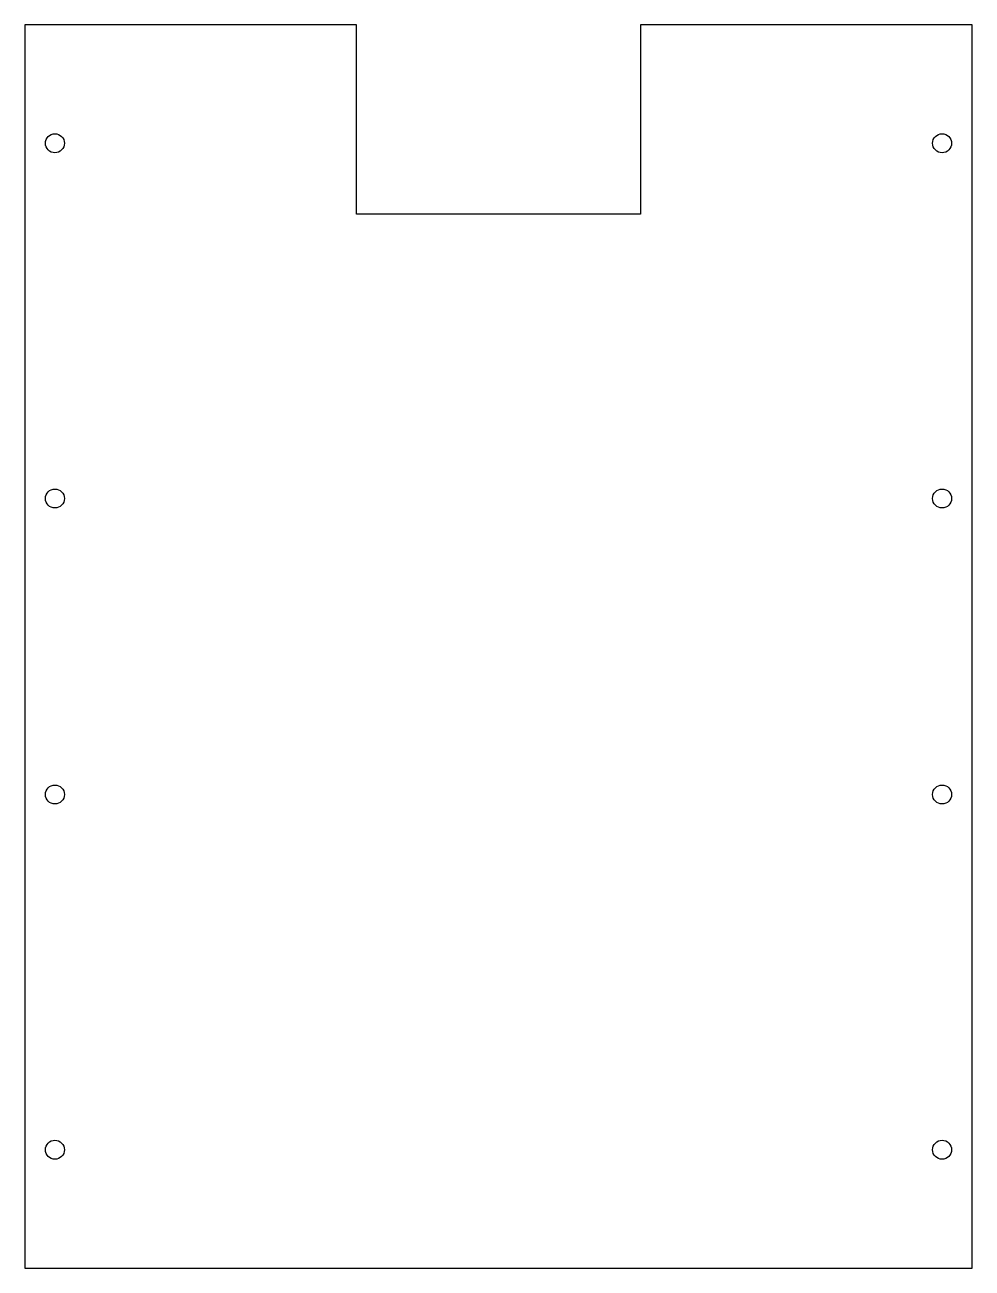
# Model space of a CAD drawing. Header units: millimetres. Extents: x 0 to 400, y 63 to 588.
import ezdxf

# ---------------------------------------------------------------- set-up
doc = ezdxf.new("R2010")
doc.units = ezdxf.units.MM
doc.layers.get('0').update_dxf_attribs({"linetype": 'CONTINUOUS'})

msp = doc.modelspace()

# ---------------------------------------------------------------- linework, layer by layer
msp.add_lwpolyline([(0, 63), (400, 63), (400, 588), (260, 588), (260, 508), (140, 508), (140, 588), (0, 588)], close=True)
for centre in [(12.7, 538), (387.3, 538), (12.7, 388), (387.3, 388), (12.7, 263), (387.3, 263), (12.7, 113), (387.3, 113)]:
    msp.add_circle(centre, 4)

doc.saveas('drawing.dxf')
